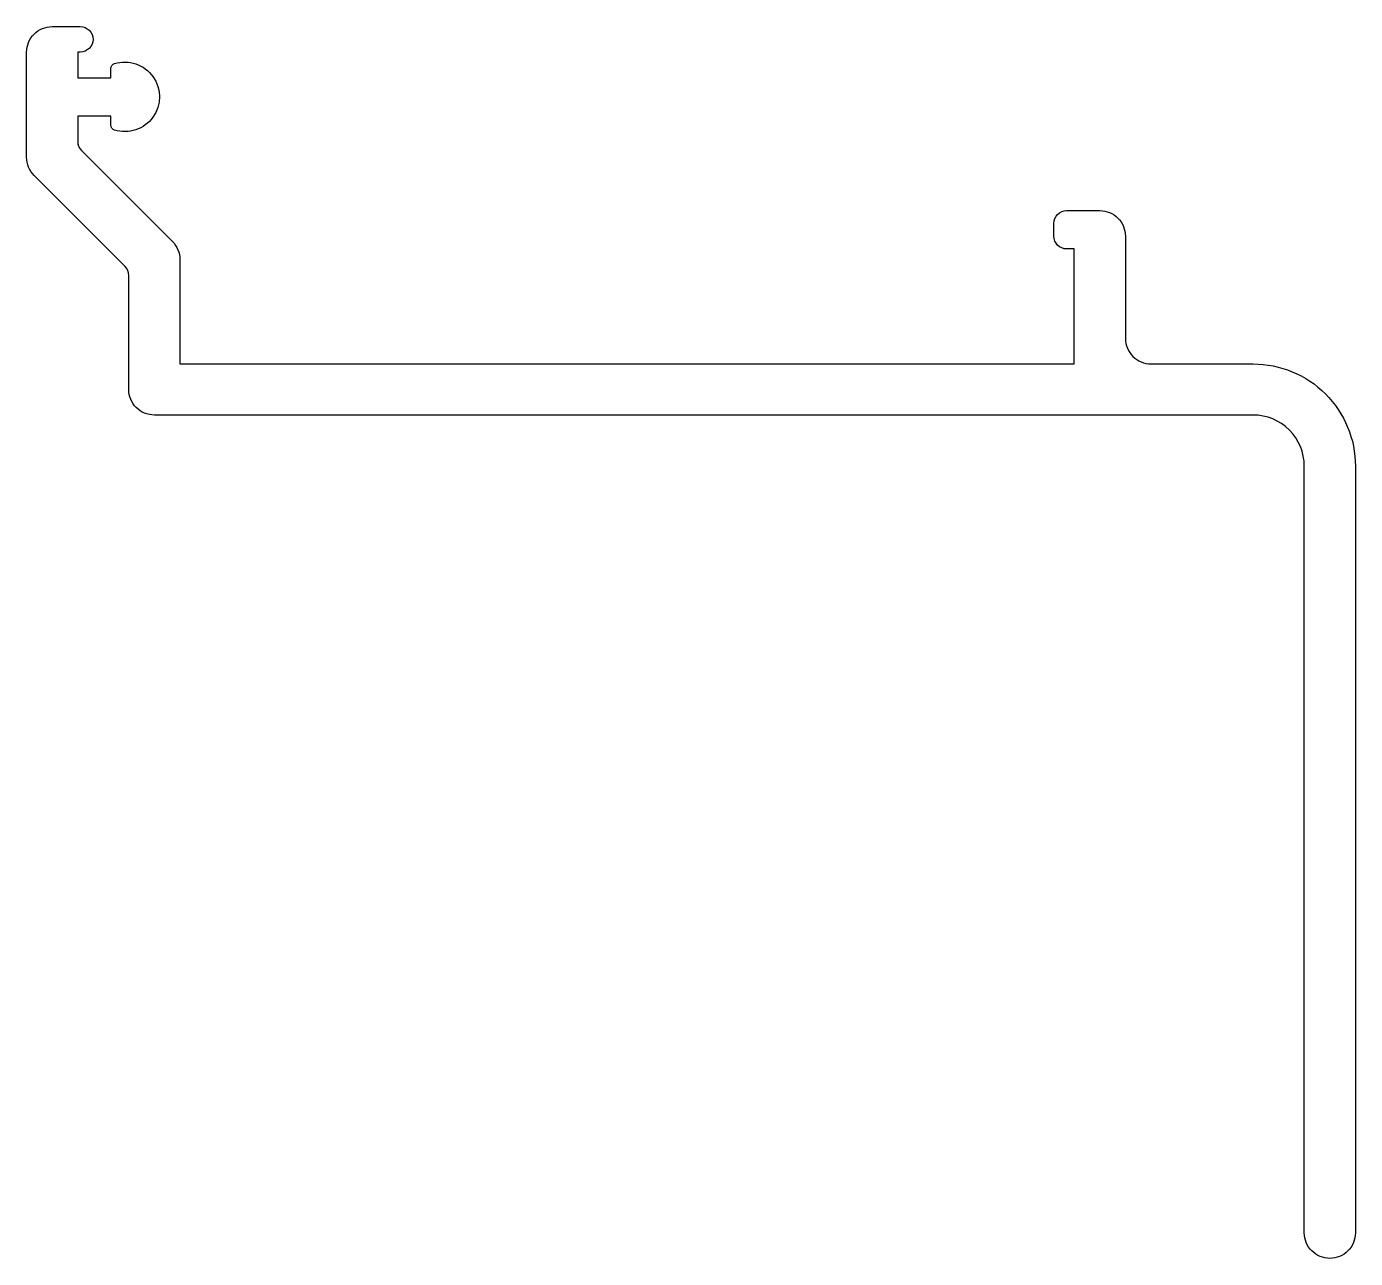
# Model space of a CAD drawing. Extents: x 669 to 721, y 691 to 739.2.
import ezdxf

# ---------------------------------------------------------------- set-up
doc = ezdxf.new("R2010")
doc.units = 0
doc.layers.get('0').update_dxf_attribs({"linetype": 'CONTINUOUS'})

msp = doc.modelspace()

# ---------------------------------------------------------------- linework, layer by layer
msp.add_lwpolyline([(672.301, 737.562, -0.329921), (672.443, 737.753, -1.350498), (672.443, 735.149, -0.329921), (672.301, 735.341), (672.301, 735.701), (671.001, 735.701), (671.001, 734.708, 0.198912), (671.148, 734.355), (674.708, 730.794, -0.198912), (675.001, 730.087), (675.001, 726.008), (710.001, 726.008), (710.001, 730.501), (709.701, 730.501, -0.414214), (709.201, 731.001), (709.201, 731.501, -0.414214), (709.701, 732.001), (711.001, 732.001, -0.414214), (712.001, 731.001), (712.001, 727.001, 0.414214), (713.001, 726.001), (717.001, 726.001, -0.414214), (721.001, 722.001), (721.001, 692.001, -0.414214), (720.001, 691.001, -0.414214), (719.001, 692.001), (719.001, 722.001, 0.414214), (717.001, 724.001), (674.001, 724.001, -0.414214), (673.001, 725.001), (673.001, 729.466, 0.198912), (672.855, 729.819), (669.294, 733.38, -0.198912), (669.001, 734.087), (669.001, 738.201, -0.414214), (670.001, 739.201), (671.101, 739.201, -0.414214), (671.601, 738.701, -0.414214), (671.101, 738.201), (671.001, 738.201), (671.001, 737.201), (672.301, 737.201), (672.301, 737.562)], format="xyb")

doc.saveas('drawing.dxf')
